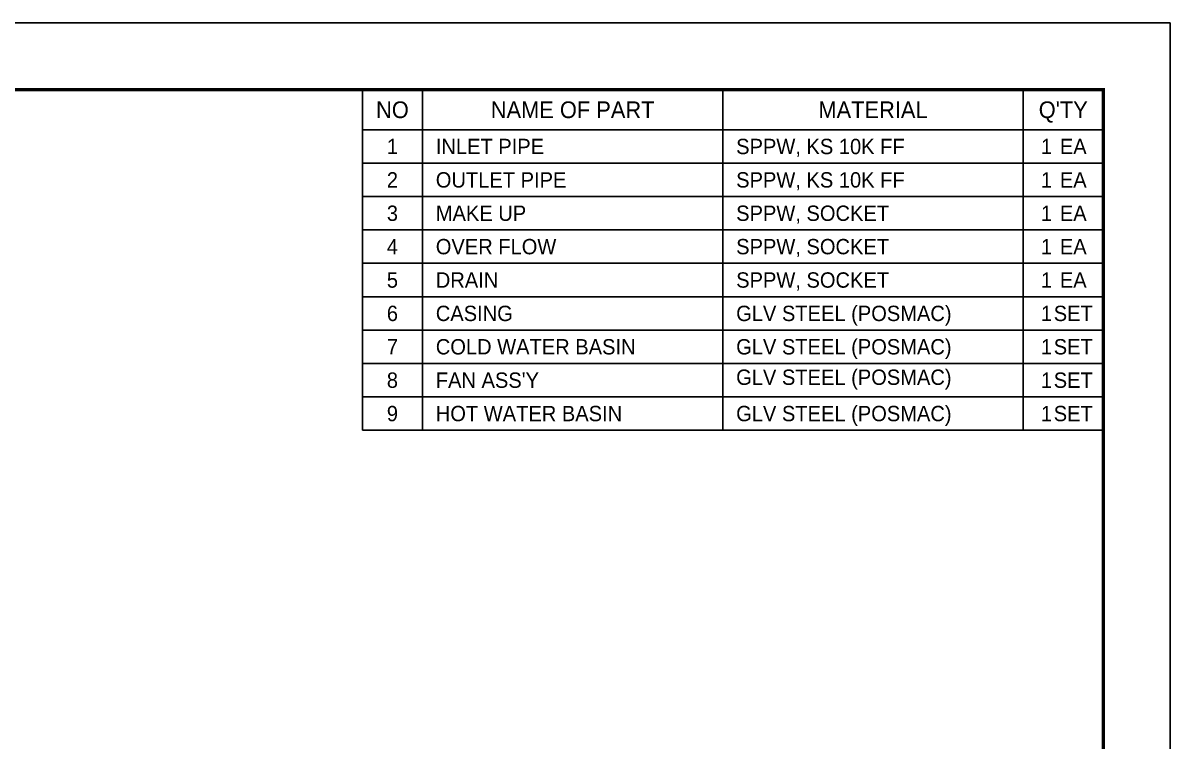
# Model space of a CAD drawing. Header units: millimetres. Extents: x 17797 to 47204, y 13896 to 34691.
# Drawn here: x 35174 to 47204, y 27162 to 34691 of the extents above; entities that cross this region are included whole.
import ezdxf
from ezdxf.enums import TextEntityAlignment as Align

# ---------------------------------------------------------------- set-up
doc = ezdxf.new("R2010")
doc.units = ezdxf.units.MM
for name, color, linetype in [('냉각탑_box', 1, 'Continuous'), ('냉각탑_form', 1, 'Continuous'), ('냉각탑_text', 3, 'Continuous')]:
    doc.layers.add(name, color=color, linetype=linetype)
doc.styles.add('돋움', font='Dotum.ttf')

msp = doc.modelspace()

# ---------------------------------------------------------------- linework, layer by layer
at = {"layer": 'Defpoints'}
msp.add_lwpolyline([(17797.1, 34691.4), (47204.3, 34691.4), (47204.3, 13896.3), (17797.1, 13896.3)], close=True, dxfattribs=at)
at = {"layer": '냉각탑_box'}
for p, q in [((39364.1, 33991.2), (39364.1, 30421.2)), ((42514.1, 33991.2), (42514.1, 30421.2)), ((45664.1, 33991.2), (45664.1, 30421.2)), ((38734.1, 33571.2), (46504.1, 33571.2)), ((38734.1, 33221.2), (46504.1, 33221.2)), ((38734.1, 32871.2), (46504.1, 32871.2)), ((38734.1, 32521.2), (46504.1, 32521.2)), ((38734.1, 32171.2), (46504.1, 32171.2)), ((38734.1, 31821.2), (46504.1, 31821.2)), ((38734.1, 31471.2), (46504.1, 31471.2)), ((38734.1, 31121.2), (46504.1, 31121.2)), ((38734.1, 30771.2), (46504.1, 30771.2))]:
    msp.add_line(p, q, dxfattribs=at)
msp.add_lwpolyline([(38734.1, 30421.2), (38734.1, 33991.2), (46504.1, 33991.2), (46504.1, 30421.2)], close=True, dxfattribs=at)
at = {"layer": '냉각탑_form', "const_width": 35}
msp.add_lwpolyline([(18497.3, 33991.2), (18497.3, 14596.5), (46504.1, 14596.5), (46504.1, 33991.2)], close=True, dxfattribs=at)

# ---------------------------------------------------------------- texts
at = {"layer": '냉각탑_text', "style": '돋움'}
for s, height, p in [('NO', 175, (39049.1, 33781.2)), ('NAME OF PART', 175, (40939.1, 33781.2)), ('MATERIAL', 175, (44089.1, 33781.2)), ("Q'TY", 175, (46084.1, 33781.2)), ('1', 161, (39049.1, 33396.2)), ('1', 161, (45909.1, 33396.2)), ('EA', 161, (46189.1, 33396.2)), ('2', 161, (39049.1, 33046.2)), ('1', 161, (45909.1, 33046.2)), ('EA', 161, (46189.1, 33046.2)), ('3', 161, (39049.1, 32696.2)), ('1', 161, (45909.1, 32696.2)), ('EA', 161, (46189.1, 32696.2)), ('4', 161, (39049.1, 32346.2)), ('1', 161, (45909.1, 32346.2)), ('EA', 161, (46189.1, 32346.2)), ('5', 161, (39049.1, 31996.2)), ('1', 161, (45909.1, 31996.2)), ('EA', 161, (46189.1, 31996.2)), ('6', 161, (39049.1, 31646.2)), ('1', 161, (45909.1, 31646.2)), ('SET', 161, (46189.1, 31646.2)), ('7', 161, (39049.1, 31296.2)), ('1', 161, (45909.1, 31296.2)), ('SET', 161, (46189.1, 31296.2)), ('8', 161, (39049.1, 30946.2)), ('1', 161, (45909.1, 30946.2)), ('SET', 161, (46189.1, 30946.2)), ('9', 161, (39049.1, 30596.2)), ('1', 161, (45909.1, 30596.2)), ('SET', 161, (46189.1, 30596.2))]:
    msp.add_text(s, height=height, dxfattribs=at).set_placement(p, align=Align.MIDDLE_CENTER)
for s, p in [('INLET PIPE', (39504.1, 33396.2)), ('SPPW, KS 10K FF', (42654.1, 33396.2)), ('OUTLET PIPE', (39504.1, 33046.2)), ('SPPW, KS 10K FF', (42654.1, 33046.2)), ('MAKE UP', (39504.1, 32696.2)), ('SPPW, SOCKET', (42654.1, 32696.2)), ('OVER FLOW', (39504.1, 32346.2)), ('SPPW, SOCKET', (42654.1, 32346.2)), ('DRAIN', (39504.1, 31996.2)), ('SPPW, SOCKET', (42654.1, 31996.2)), ('CASING', (39504.1, 31646.2)), ('GLV STEEL (POSMAC)', (42654.1, 31646.2)), ('COLD WATER BASIN', (39504.1, 31296.2)), ('GLV STEEL (POSMAC)', (42654.1, 31296.2)), ('GLV STEEL (POSMAC)', (42654.1, 30977)), ("FAN ASS'Y", (39504.1, 30946.2)), ('HOT WATER BASIN', (39504.1, 30596.2)), ('GLV STEEL (POSMAC)', (42654.1, 30596.2))]:
    msp.add_text(s, height=161, dxfattribs=at).set_placement(p, align=Align.MIDDLE_LEFT)

doc.saveas('drawing.dxf')
